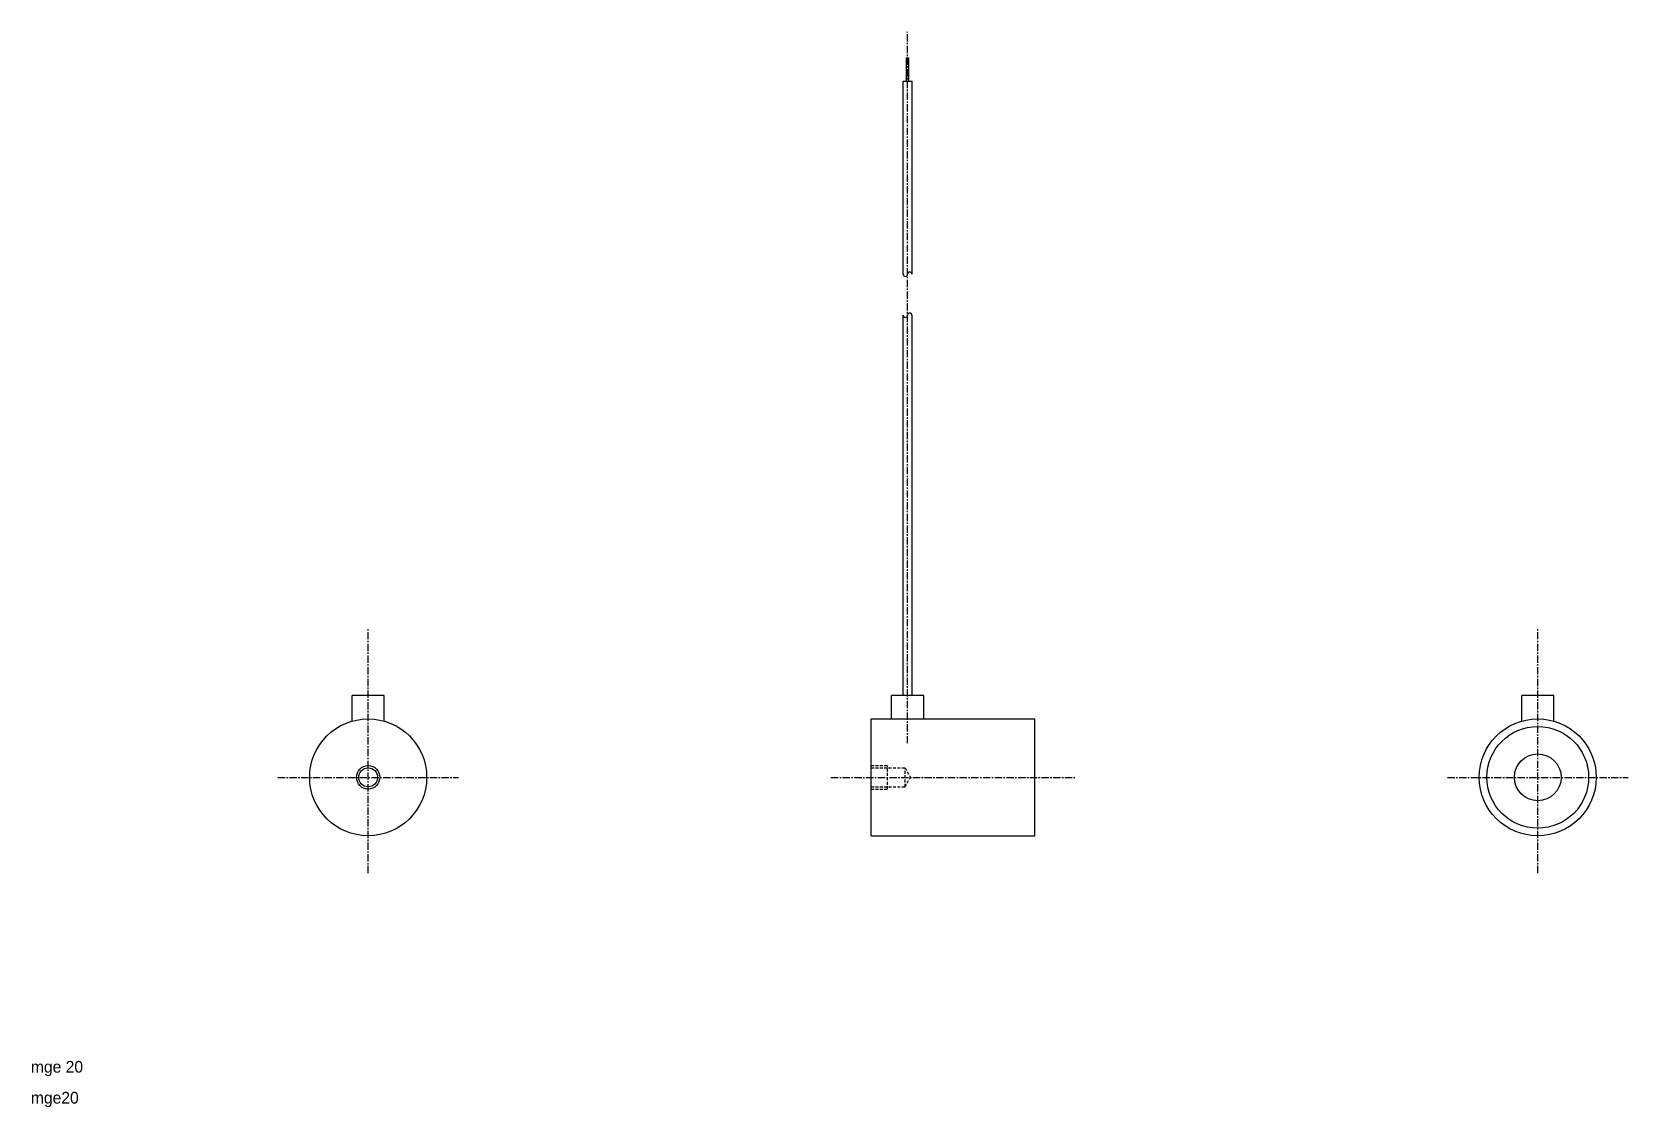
# Model space of a CAD drawing. Extents: x -6 to 267, y 78 to 262.
import ezdxf

# ---------------------------------------------------------------- set-up
doc = ezdxf.new("R2010")
doc.units = 0
doc.linetypes.add('CENTER', pattern=[2, 1.25, -0.25, 0.25, -0.25])
doc.linetypes.add('DASHED', pattern=[0.75, 0.5, -0.25])
doc.layers.get('0').update_dxf_attribs({"linetype": 'CONTINUOUS'})
doc.layers.add('CENTER', color=1, linetype='CENTER')

msp = doc.modelspace()

# ---------------------------------------------------------------- linework, layer by layer
at = {"color": 7, "linetype": 'CONTINUOUS'}
for p, q in [((143.4, 253.69), (143.4, 257.69)), ((143.4, 257.69), (143.76, 257.69)), ((143.76, 253.69), (143.76, 257.69)), ((142.83, 253.69), (144.33, 253.69)), ((142.83, 220.71), (142.83, 253.69)), ((144.33, 220.71), (144.33, 253.69)), ((142.83, 148.69), (142.83, 213.69)), ((144.33, 148.69), (144.33, 213.69)), ((48.58, 144.31), (48.58, 148.69)), ((54.08, 144.31), (54.08, 148.69)), ((140.83, 144.69), (140.83, 148.69)), ((146.33, 144.69), (146.33, 148.69)), ((248.58, 144.31), (248.58, 148.69)), ((254.08, 144.31), (254.08, 148.69)), ((137.33, 124.69), (137.33, 144.69)), ((137.33, 144.69), (165.33, 144.69)), ((165.33, 124.69), (165.33, 144.69)), ((137.33, 124.69), (165.33, 124.69))]:
    msp.add_line(p, q, dxfattribs=at)
for p, q in [((54.08, 148.69), (48.58, 148.69)), ((146.33, 148.69), (140.83, 148.69)), ((254.08, 148.69), (248.58, 148.69))]:
    msp.add_line(p, q)
at = {"color": 3, "linetype": 'DASHED'}
for p, q in [((137.33, 136.69), (140.13, 136.69)), ((140.13, 132.69), (140.13, 136.69)), ((137.33, 136.31), (143.13, 136.31)), ((143.13, 136.31), (144.06, 134.69)), ((143.13, 133.07), (143.13, 136.31)), ((143.13, 133.07), (144.06, 134.69)), ((137.33, 133.07), (143.13, 133.07)), ((137.33, 132.69), (140.13, 132.69))]:
    msp.add_line(p, q, dxfattribs=at)
at = {"color": 7, "linetype": 'CONTINUOUS'}
for centre, radius in [((51.33, 134.69), 10), ((251.33, 134.69), 10), ((251.33, 134.69), 8.7), ((251.33, 134.69), 4), ((51.33, 134.69), 1.62)]:
    msp.add_circle(centre, radius, dxfattribs=at)
at = {"color": 3, "linetype": 'CONTINUOUS'}
msp.add_circle((51.33, 134.69), 2, dxfattribs=at)
for centre, start, end in [((143.95, 220.71), 0, 180), ((143.2, 220.71), 180, 0), ((143.2, 213.69), 180, 0), ((143.95, 213.69), 0, 180)]:
    msp.add_arc(centre, 0.375, start, end)
at = {"layer": 'CENTER'}
for p, q in [((143.58, 140.51), (143.58, 262.13)), ((51.33, 118.29), (51.33, 160.01)), ((251.33, 118.29), (251.33, 160.01)), ((35.88, 134.69), (66.78, 134.69)), ((130.47, 134.69), (172.19, 134.69)), ((235.88, 134.69), (266.78, 134.69))]:
    msp.add_line(p, q, dxfattribs=at)

# ---------------------------------------------------------------- texts
at = {"color": 7, "linetype": 'CONTINUOUS'}
for s, p in [('mge 20', (-6.34, 84.21)), ('mge20', (-6.34, 78.92))]:
    msp.add_text(s, height=2, dxfattribs=at).set_placement(p)

doc.saveas('drawing.dxf')
